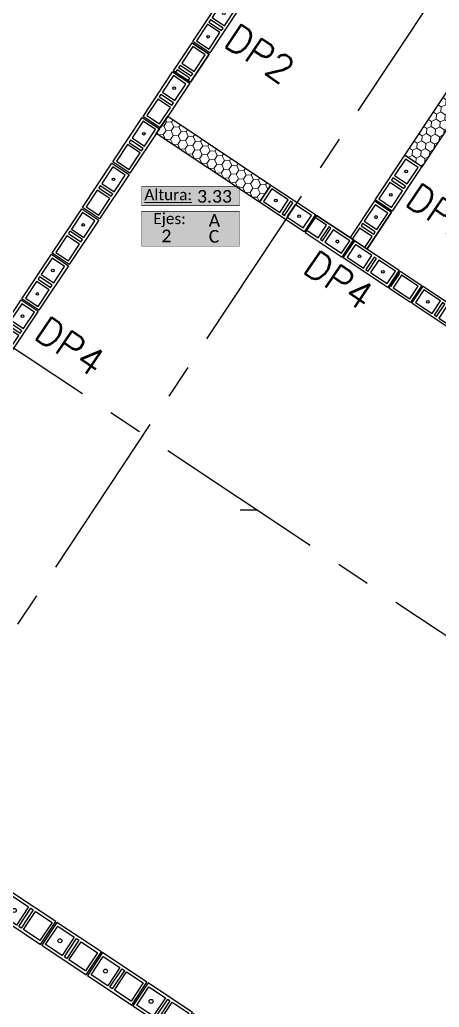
# Model space of a CAD drawing. Header units: metres. Extents: x -32.5 to 8.2, y -20.5 to 12.4.
# Drawn here: x -18.6 to -15.53, y -7.75 to -0.54 of the extents above; entities that cross this region are included whole.
import ezdxf
from ezdxf.enums import TextEntityAlignment as Align
from ezdxf.xclip import XClip

# ---------------------------------------------------------------- set-up
doc = ezdxf.new("R2010")
doc.units = ezdxf.units.M
doc.header["$XCLIPFRAME"] = 2
doc.linetypes.add('CENTER', pattern=[2, 1.25, -0.25, 0.25, -0.25])
for name, color, linetype in [('block0.14', 1, 'Continuous'), ('BLOKS 008', 8, 'Continuous'), ('N2 Muro de 15cm - Vano puerta', 2, 'Continuous'), ('S-ejes 008', 8, 'CENTER'), ('S-text 003', 3, 'Continuous')]:
    doc.layers.add(name, color=color, linetype=linetype)
doc.styles.add('carlos mini 02', font='calibri.ttf')
doc.styles.add('ROMANS', font='romans')

# ---------------------------------------------------------------- blocks, each defined once
blk = doc.blocks.new('*U14')
at = {"color": 251}
blk.add_lwpolyline([(135.5512, -9.5275), (135.7512, -9.5275)], dxfattribs=at)
for points in [[(135.5512, -9.9275), (135.7512, -9.9275), (135.7512, -9.5375), (135.5512, -9.5375)], [(135.7312, -9.7025), (135.5712, -9.7025), (135.5712, -9.5575), (135.7312, -9.5575)], [(135.7312, -9.7425), (135.5712, -9.7425), (135.5712, -9.7225), (135.7312, -9.7225)], [(135.7312, -9.9075), (135.5712, -9.9075), (135.5712, -9.7625), (135.7312, -9.7625)]]:
    blk.add_lwpolyline(points, close=True)
at = {"color": 3}
blk.add_circle((135.6512, -9.835), 0.0144, dxfattribs=at)
blk = doc.blocks.new('*U75')
at = {"color": 251}
blk.add_lwpolyline([(135.5512, -9.5275), (135.7512, -9.5275)], dxfattribs=at)
for points in [[(135.5512, -9.9275), (135.7512, -9.9275), (135.7512, -9.5375), (135.5512, -9.5375)], [(135.7312, -9.7025), (135.5712, -9.7025), (135.5712, -9.5575), (135.7312, -9.5575)], [(135.7312, -9.7425), (135.5712, -9.7425), (135.5712, -9.7225), (135.7312, -9.7225)], [(135.7312, -9.9075), (135.5712, -9.9075), (135.5712, -9.7625), (135.7312, -9.7625)]]:
    blk.add_lwpolyline(points, close=True)
at = {"color": 3}
blk.add_circle((135.6512, -9.835), 0.0144, dxfattribs=at)
blk = doc.blocks.new('*U74')
at = {"color": 251}
blk.add_lwpolyline([(135.5512, -9.5275), (135.7512, -9.5275)], dxfattribs=at)
for points in [[(135.5512, -9.9275), (135.7512, -9.9275), (135.7512, -9.5375), (135.5512, -9.5375)], [(135.7312, -9.7025), (135.5712, -9.7025), (135.5712, -9.5575), (135.7312, -9.5575)], [(135.7312, -9.7425), (135.5712, -9.7425), (135.5712, -9.7225), (135.7312, -9.7225)], [(135.7312, -9.9075), (135.5712, -9.9075), (135.5712, -9.7625), (135.7312, -9.7625)]]:
    blk.add_lwpolyline(points, close=True)
at = {"color": 3}
blk.add_circle((135.6512, -9.835), 0.0144, dxfattribs=at)
blk = doc.blocks.new('*U73')
at = {"color": 251}
blk.add_lwpolyline([(135.5512, -9.5275), (135.7512, -9.5275)], dxfattribs=at)
for points in [[(135.5512, -9.9275), (135.7512, -9.9275), (135.7512, -9.5375), (135.5512, -9.5375)], [(135.7312, -9.7025), (135.5712, -9.7025), (135.5712, -9.5575), (135.7312, -9.5575)], [(135.7312, -9.7425), (135.5712, -9.7425), (135.5712, -9.7225), (135.7312, -9.7225)], [(135.7312, -9.9075), (135.5712, -9.9075), (135.5712, -9.7625), (135.7312, -9.7625)]]:
    blk.add_lwpolyline(points, close=True)
at = {"color": 3}
blk.add_circle((135.6512, -9.835), 0.0144, dxfattribs=at)
blk = doc.blocks.new('*U18')
for points in [[(-0.075, 0.4), (0.075, 0.4), (0.075, 0.01), (-0.075, 0.01)], [(0.055, 0.38), (-0.055, 0.38), (-0.055, 0.235), (0.055, 0.235)], [(0.055, 0.215), (-0.055, 0.215), (-0.055, 0.195), (0.055, 0.195)], [(0.055, 0.175), (-0.055, 0.175), (-0.055, 0.03), (0.055, 0.03)]]:
    blk.add_lwpolyline(points, close=True)
at = {"color": 251}
blk.add_lwpolyline([(-0.075, 0), (0.075, 0)], dxfattribs=at)
at = {"color": 3}
for centre in [(0, 0.3075), (0, 0.1025)]:
    blk.add_circle(centre, 0.00953, dxfattribs=at)
blk = doc.blocks.new('*U99')
for points in [[(-0.075, 0.4), (0.075, 0.4), (0.075, 0.01), (-0.075, 0.01)], [(0.055, 0.38), (-0.055, 0.38), (-0.055, 0.235), (0.055, 0.235)], [(0.055, 0.215), (-0.055, 0.215), (-0.055, 0.195), (0.055, 0.195)], [(0.055, 0.175), (-0.055, 0.175), (-0.055, 0.03), (0.055, 0.03)]]:
    blk.add_lwpolyline(points, close=True)
at = {"color": 251}
blk.add_lwpolyline([(-0.075, 0), (0.075, 0)], dxfattribs=at)
at = {"color": 3}
for centre in [(0, 0.3075), (0, 0.1025)]:
    blk.add_circle(centre, 0.00953, dxfattribs=at)
blk = doc.blocks.new('*U98')
for points in [[(-0.075, 0.4), (0.075, 0.4), (0.075, 0.01), (-0.075, 0.01)], [(0.055, 0.38), (-0.055, 0.38), (-0.055, 0.235), (0.055, 0.235)], [(0.055, 0.215), (-0.055, 0.215), (-0.055, 0.195), (0.055, 0.195)], [(0.055, 0.175), (-0.055, 0.175), (-0.055, 0.03), (0.055, 0.03)]]:
    blk.add_lwpolyline(points, close=True)
at = {"color": 251}
blk.add_lwpolyline([(-0.075, 0), (0.075, 0)], dxfattribs=at)
at = {"color": 3}
blk.add_circle((0, 0.1025), 0.00953, dxfattribs=at)
blk = doc.blocks.new('*U97')
for points in [[(-0.075, 0.4), (0.075, 0.4), (0.075, 0.01), (-0.075, 0.01)], [(0.055, 0.38), (-0.055, 0.38), (-0.055, 0.235), (0.055, 0.235)], [(0.055, 0.215), (-0.055, 0.215), (-0.055, 0.195), (0.055, 0.195)], [(0.055, 0.175), (-0.055, 0.175), (-0.055, 0.03), (0.055, 0.03)]]:
    blk.add_lwpolyline(points, close=True)
at = {"color": 251}
blk.add_lwpolyline([(-0.075, 0), (0.075, 0)], dxfattribs=at)
at = {"color": 3}
blk.add_circle((0, 0.1025), 0.00953, dxfattribs=at)
blk = doc.blocks.new('*U96')
for points in [[(-0.075, 0.4), (0.075, 0.4), (0.075, 0.01), (-0.075, 0.01)], [(0.055, 0.38), (-0.055, 0.38), (-0.055, 0.235), (0.055, 0.235)], [(0.055, 0.215), (-0.055, 0.215), (-0.055, 0.195), (0.055, 0.195)], [(0.055, 0.175), (-0.055, 0.175), (-0.055, 0.03), (0.055, 0.03)]]:
    blk.add_lwpolyline(points, close=True)
at = {"color": 251}
blk.add_lwpolyline([(-0.075, 0), (0.075, 0)], dxfattribs=at)
at = {"color": 3}
blk.add_circle((0, 0.1025), 0.00953, dxfattribs=at)
blk = doc.blocks.new('*U95')
for points in [[(-0.075, 0.4), (0.075, 0.4), (0.075, 0.01), (-0.075, 0.01)], [(0.055, 0.38), (-0.055, 0.38), (-0.055, 0.235), (0.055, 0.235)], [(0.055, 0.215), (-0.055, 0.215), (-0.055, 0.195), (0.055, 0.195)], [(0.055, 0.175), (-0.055, 0.175), (-0.055, 0.03), (0.055, 0.03)]]:
    blk.add_lwpolyline(points, close=True)
at = {"color": 251}
blk.add_lwpolyline([(-0.075, 0), (0.075, 0)], dxfattribs=at)
at = {"color": 3}
blk.add_circle((0, 0.1025), 0.00953, dxfattribs=at)
blk = doc.blocks.new('*U94')
for points in [[(-0.075, 0.4), (0.075, 0.4), (0.075, 0.01), (-0.075, 0.01)], [(0.055, 0.38), (-0.055, 0.38), (-0.055, 0.235), (0.055, 0.235)], [(0.055, 0.215), (-0.055, 0.215), (-0.055, 0.195), (0.055, 0.195)], [(0.055, 0.175), (-0.055, 0.175), (-0.055, 0.03), (0.055, 0.03)]]:
    blk.add_lwpolyline(points, close=True)
blk = doc.blocks.new('*U145')
for points in [[(-0.075, 0.4), (0.075, 0.4), (0.075, 0.01), (-0.075, 0.01)], [(0.055, 0.38), (-0.055, 0.38), (-0.055, 0.235), (0.055, 0.235)], [(0.055, 0.215), (-0.055, 0.215), (-0.055, 0.195), (0.055, 0.195)], [(0.055, 0.175), (-0.055, 0.175), (-0.055, 0.03), (0.055, 0.03)]]:
    blk.add_lwpolyline(points, close=True)
at = {"color": 251}
blk.add_lwpolyline([(-0.075, 0), (0.075, 0)], dxfattribs=at)
at = {"color": 3}
blk.add_circle((0, 0.1025), 0.00953, dxfattribs=at)
blk = doc.blocks.new('*U146')
for points in [[(-0.075, 0.4), (0.075, 0.4), (0.075, 0.21), (-0.075, 0.21)], [(0.055, 0.38), (-0.055, 0.38), (-0.055, 0.235), (0.055, 0.235)]]:
    blk.add_lwpolyline(points, close=True)
at = {"color": 251}
blk.add_lwpolyline([(-0.075, 0.2), (0.075, 0.2)], dxfattribs=at)
blk.add_lwpolyline([(0.055, 0.21), (0.055, 0.215), (-0.055, 0.215), (-0.055, 0.21)])
blk = doc.blocks.new('*U149')
for points in [[(-0.075, 0.4), (0.075, 0.4), (0.075, 0.01), (-0.075, 0.01)], [(0.055, 0.38), (-0.055, 0.38), (-0.055, 0.235), (0.055, 0.235)], [(0.055, 0.215), (-0.055, 0.215), (-0.055, 0.195), (0.055, 0.195)], [(0.055, 0.175), (-0.055, 0.175), (-0.055, 0.03), (0.055, 0.03)]]:
    blk.add_lwpolyline(points, close=True)
at = {"color": 251}
blk.add_lwpolyline([(-0.075, 0), (0.075, 0)], dxfattribs=at)
at = {"color": 3}
for centre in [(0, 0.3075), (0, 0.1025)]:
    blk.add_circle(centre, 0.00953, dxfattribs=at)
blk = doc.blocks.new('*U147')
for points in [[(-0.075, 0.4), (0.075, 0.4), (0.075, 0.01), (-0.075, 0.01)], [(0.055, 0.38), (-0.055, 0.38), (-0.055, 0.235), (0.055, 0.235)], [(0.055, 0.215), (-0.055, 0.215), (-0.055, 0.195), (0.055, 0.195)], [(0.055, 0.175), (-0.055, 0.175), (-0.055, 0.03), (0.055, 0.03)]]:
    blk.add_lwpolyline(points, close=True)
at = {"color": 251}
blk.add_lwpolyline([(-0.075, 0), (0.075, 0)], dxfattribs=at)
at = {"color": 3}
for centre in [(0, 0.3075), (0, 0.1025)]:
    blk.add_circle(centre, 0.00953, dxfattribs=at)
blk = doc.blocks.new('*U148')
for points in [[(-0.075, 0.4), (0.075, 0.4), (0.075, 0.01), (-0.075, 0.01)], [(0.055, 0.38), (-0.055, 0.38), (-0.055, 0.235), (0.055, 0.235)], [(0.055, 0.215), (-0.055, 0.215), (-0.055, 0.195), (0.055, 0.195)], [(0.055, 0.175), (-0.055, 0.175), (-0.055, 0.03), (0.055, 0.03)]]:
    blk.add_lwpolyline(points, close=True)
at = {"color": 3}
blk.add_circle((0, 0.3075), 0.00953, dxfattribs=at)
blk = doc.blocks.new('*U150')
for points in [[(-0.075, 0.4), (0.075, 0.4), (0.075, 0.01), (-0.075, 0.01)], [(0.055, 0.38), (-0.055, 0.38), (-0.055, 0.235), (0.055, 0.235)], [(0.055, 0.215), (-0.055, 0.215), (-0.055, 0.195), (0.055, 0.195)], [(0.055, 0.175), (-0.055, 0.175), (-0.055, 0.03), (0.055, 0.03)]]:
    blk.add_lwpolyline(points, close=True)
at = {"color": 251}
blk.add_lwpolyline([(-0.075, 0), (0.075, 0)], dxfattribs=at)
at = {"color": 3}
for centre in [(0, 0.3075), (0, 0.1025)]:
    blk.add_circle(centre, 0.00953, dxfattribs=at)
blk = doc.blocks.new('*U151')
for points in [[(-0.075, 0.4), (0.075, 0.4), (0.075, 0.01), (-0.075, 0.01)], [(0.055, 0.38), (-0.055, 0.38), (-0.055, 0.235), (0.055, 0.235)], [(0.055, 0.215), (-0.055, 0.215), (-0.055, 0.195), (0.055, 0.195)], [(0.055, 0.175), (-0.055, 0.175), (-0.055, 0.03), (0.055, 0.03)]]:
    blk.add_lwpolyline(points, close=True)
at = {"color": 3}
blk.add_circle((0, 0.3075), 0.00953, dxfattribs=at)
blk = doc.blocks.new('*U900')
at = {"linetype": 'Continuous', "lineweight": 0}
h = blk.add_hatch(dxfattribs=at)
h.set_pattern_fill('HONEY', color=256, scale=0.01, angle=-3.61326, style=0)
h.set_pattern_definition([(356.3867, (-0.585994, 0.38952), (0.0492632, 0.02444025), [0.03175, -0.0635]), (116.3867, (-0.585994, 0.38952), (-0.04579747, 0.03044304), [0.03175, -0.0635]), (56.3867, (-0.585994, 0.38952), (0.0034657, 0.0548833), [-0.0635, 0.03175])])
h.paths.add_polyline_path([(0.036, 0.0541), (-0.036, -0.0541), (0.6181, -0.4889), (0.6901, -0.3807)])
at = {"ltscale": 0.02}
h = blk.add_hatch(color=251, dxfattribs=at)
h.dxf.hatch_style = 1
h.paths.add_polyline_path([(-0.1297, -0.3915), (0.4903, -0.3915), (0.4903, -0.5115), (-0.1297, -0.5115)])
h = blk.add_hatch(color=251, dxfattribs=at)
h.dxf.hatch_style = 1
h.paths.add_polyline_path([(-0.1297, -0.5472), (0.4903, -0.5472), (0.4903, -0.7672), (-0.1297, -0.7672)])
blk.add_lwpolyline([(-0.036, -0.0541), (0.036, 0.0541), (0.6901, -0.3807), (0.6181, -0.4889)], close=True)
at = {"color": 18, "linetype": 'Continuous', "lineweight": -3, "true_color": 0x000000, "const_width": 0.003}
for points in [[(-0.1297, -0.3915), (0.4903, -0.3915), (0.4903, -0.5115), (-0.1297, -0.5115)], [(-0.1297, -0.5472), (0.4903, -0.5472), (0.4903, -0.7672), (-0.1297, -0.7672)]]:
    blk.add_lwpolyline(points, close=True, dxfattribs=at)
at = {"color": 7, "linetype": 'Continuous', "lineweight": 0, "ltscale": 0.02, "char_height": 0.07, "width": 0.534118, "attachment_point": 1, "style": 'carlos mini 02'}
for s, insert in [('{\\LAltura:}', (-0.1116, -0.4066)), ('Ejes:', (-0.055, -0.5581))]:
    blk.add_mtext(s, dxfattribs=dict(at, insert=insert))
at = {"linetype": 'Continuous', "lineweight": 0, "style": 'carlos mini 02'}
blk.add_attdef('AL.TU', text='', height=0.08, dxfattribs=at).set_placement((0.3325, -0.4925), align=Align.CENTER)
for tag, p in [('EP2', (0.3319, -0.6044)), ('EP1', (0.0278, -0.703)), ('EP3', (0.3293, -0.7055))]:
    blk.add_attdef(tag, text='', height=0.08, dxfattribs=at).set_placement(p, align=Align.MIDDLE_CENTER)
blk = doc.blocks.new('*U903')
at = {"linetype": 'Continuous', "lineweight": 0}
h = blk.add_hatch(dxfattribs=at)
h.set_pattern_fill('HONEY', color=256, scale=0.01, angle=86.386, style=0)
h.set_pattern_definition([(86.386, (-0.389527, -0.585989), (-0.0244396, 0.0492635), [0.03175, -0.0635]), (206.386, (-0.389527, -0.585989), (-0.03044364, -0.0457971), [0.03175, -0.0635]), (146.386, (-0.389527, -0.585989), (-0.05488325, 0.00346643), [-0.0635, 0.03175])])
h.paths.add_polyline_path([(-0.0541, 0.036), (0.0541, -0.036), (0.4889, 0.6181), (0.3807, 0.6901)])
at = {"ltscale": 0.02}
h = blk.add_hatch(color=251, dxfattribs=at)
h.dxf.hatch_style = 1
h.paths.add_polyline_path([(0.3899, 0.3009), (1.0099, 0.3009), (1.0099, 0.1809), (0.3899, 0.1809)])
h = blk.add_hatch(color=251, dxfattribs=at)
h.dxf.hatch_style = 1
h.paths.add_polyline_path([(0.3899, 0.1453), (1.0099, 0.1453), (1.0099, -0.0747), (0.3899, -0.0747)])
blk.add_lwpolyline([(0.0541, -0.036), (-0.0541, 0.036), (0.3807, 0.6901), (0.4889, 0.6181)], close=True)
at = {"color": 18, "linetype": 'Continuous', "lineweight": -3, "true_color": 0x000000, "const_width": 0.003}
for points in [[(0.3899, 0.3009), (1.0099, 0.3009), (1.0099, 0.1809), (0.3899, 0.1809)], [(0.3899, 0.1453), (1.0099, 0.1453), (1.0099, -0.0747), (0.3899, -0.0747)]]:
    blk.add_lwpolyline(points, close=True, dxfattribs=at)
at = {"color": 7, "linetype": 'Continuous', "lineweight": 0, "ltscale": 0.02, "char_height": 0.07, "width": 0.534118, "attachment_point": 1, "style": 'carlos mini 02'}
for s, insert in [('{\\LAltura:}', (0.4081, 0.2859)), ('Ejes:', (0.4647, 0.1344))]:
    blk.add_mtext(s, dxfattribs=dict(at, insert=insert))
at = {"linetype": 'Continuous', "lineweight": 0, "style": 'carlos mini 02'}
blk.add_attdef('AL.TU', text='', height=0.08, dxfattribs=at).set_placement((0.8521, 0.1999), align=Align.CENTER)
for tag, p in [('EP2', (0.8515, 0.0881)), ('EP1', (0.5475, -0.0105)), ('EP3', (0.8489, -0.013))]:
    blk.add_attdef(tag, text='', height=0.08, dxfattribs=at).set_placement(p, align=Align.MIDDLE_CENTER)

msp = doc.modelspace()

# ---------------------------------------------------------------- linework, layer by layer
at = {"layer": 'S-ejes 008'}
for p, q in [((-25.8431, 1.8523), (-12.5774, -6.9658)), ((-26.0717, -16.2036), (-14.4429, 1.3327)), ((-16.8602, -4.1189), (-16.9865, -4.1189)), ((-16.8587, -4.1189), (-16.985, -4.1189))]:
    msp.add_line(p, q, dxfattribs=at)

# ---------------------------------------------------------------- block references
at = {"layer": 'block0.14', "rotation": 236.3860426400595}
for name, p in [('*U14', (64.6491, 100.4816)), ('*U75', (64.9822, 100.2601)), ('*U74', (65.3153, 100.0387)), ('*U73', (65.6484, 99.8173))]:
    msp.add_blockref(name, p, dxfattribs=at)
at = {"layer": 'BLOKS 008'}
for name, p, rotation in [('*U18', (-17.2769, -0.7472), 326.3781811899535), ('*U95', (-17.4127, -0.9517), 146.3781811899535), ('*U96', (-17.6342, -1.2848), 146.3781811899535), ('*U97', (-17.8556, -1.6179), 146.3781811899535), ('*U150', (-15.9434, -1.9023), 326.3781811899535), ('*U147', (-16.4701, -2.0286), 56.38678812413792), ('*U98', (-18.077, -1.951), 146.3781811899535), ('*U149', (-16.1997, -2.2085), 236.386788124138), ('*U99', (-18.2985, -2.2841), 146.3781811899535), ('*U146', (-16.0331, -2.3192), 236.386788124138), ('*U145', (-15.7, -2.5406), 236.386788124138), ('*U18', (-18.52, -2.6172), 146.3781811899535)]:
    msp.add_blockref(name, p, dxfattribs=dict(at, rotation=rotation))
ref = msp.add_blockref('*U94', (-17.4984, -1.0803), dxfattribs=dict(at, rotation=326.3861084847602))
XClip(ref).set_block_clipping_path([(-0.0749999999, 0.1545341404), (0.0750546056, 0.4)])
ref = msp.add_blockref('*U151', (-16.1649, -2.2355), dxfattribs=dict(at, rotation=326.3861084847602))
XClip(ref).set_block_clipping_path([(-0.0749999999, 0.0782808456), (0.0750545184, 0.4)])
ref = msp.add_blockref('*U148', (-16.5328, -1.987), dxfattribs=dict(at, rotation=236.3867881241391))
XClip(ref).set_block_clipping_path([(-0.0750094296, 0.0752750524), (0.0749924387, 0.4)])
at = {"layer": 'N2 Muro de 15cm - Vano puerta', "xscale": 1.153846153850459, "yscale": 1.153846153850459, "zscale": 1.153846153850459, "rotation": 4.336753533296449e-05}
for name, p, values in [('*U903', (-15.722, -1.5693), {'AL.TU': '3.33', 'EP1': 'C', 'EP2': '2', 'EP3': '3'}), ('*U900', (-17.5579, -1.3055), {'AL.TU': '3.33', 'EP1': '2', 'EP2': 'A', 'EP3': 'C'})]:
    msp.add_blockref(name, p, dxfattribs=at).add_auto_attribs(values)

# ---------------------------------------------------------------- texts
at = {"layer": 'S-text 003', "style": 'ROMANS'}
for s, p in [('DP2', (-16.6796, -1.0181)), ('DP2', (-15.3552, -2.1798)), ('DP4', (-16.1014, -2.6715)), ('DP4', (-18.0658, -3.1542))]:
    msp.add_text(s, height=0.2, rotation=325.8929, dxfattribs=at).set_placement(p, align=Align.RIGHT)

doc.saveas('drawing.dxf')
